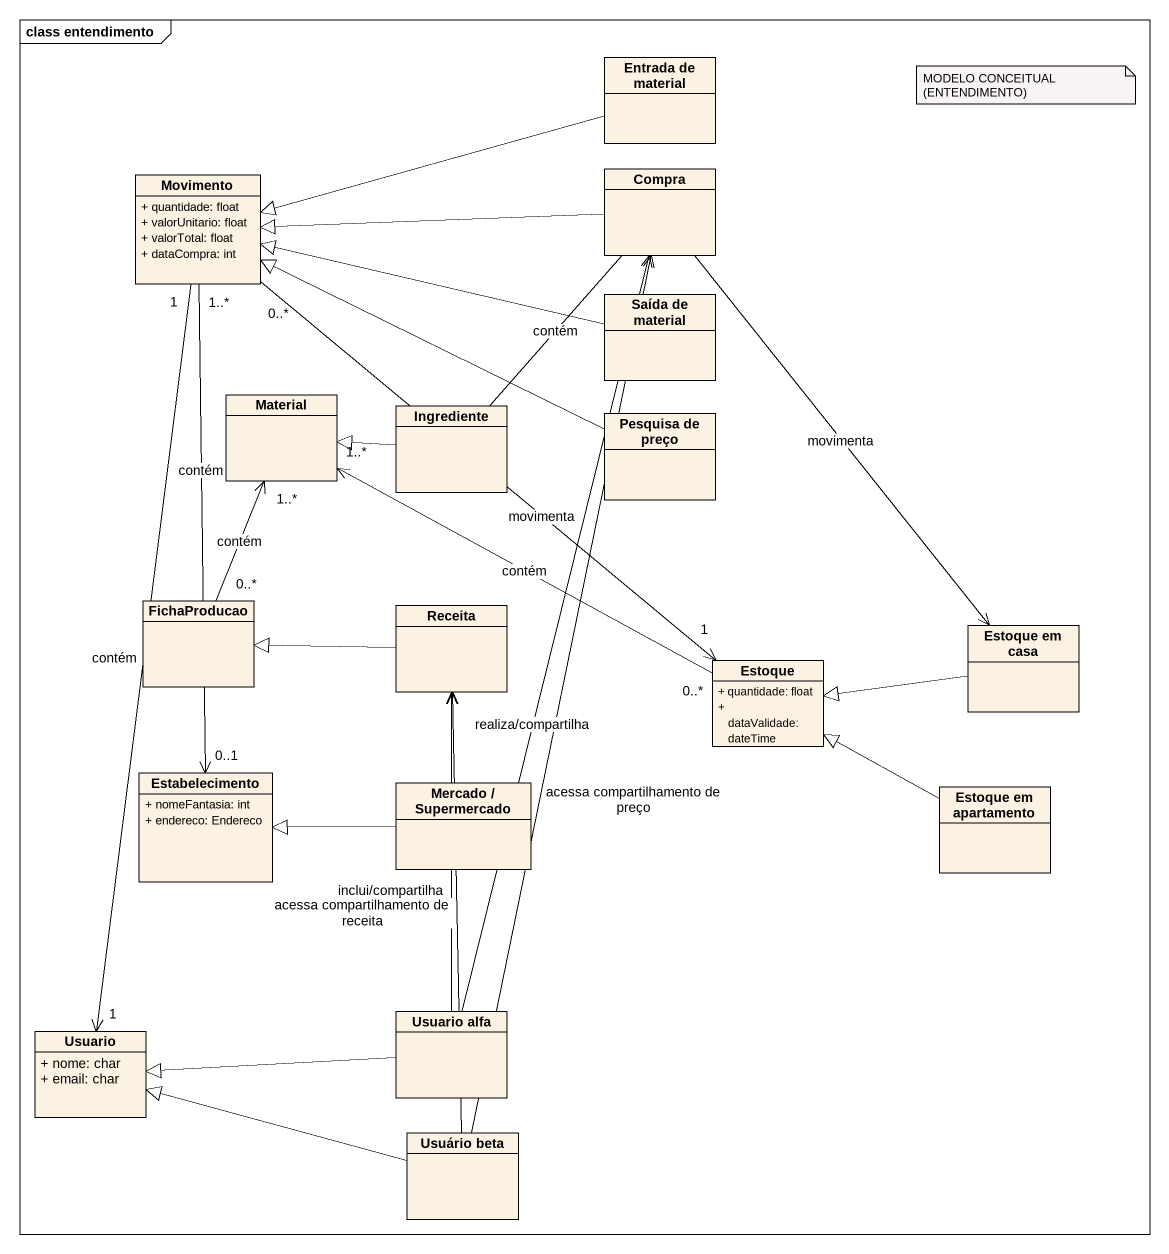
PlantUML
@startuml
mainframe class entendimento
hide circle
hide empty members
skinparam classAttributeIconSize 0
class "Entrada de material" as Entrada_de_material
class Movimento {
  + quantidade: float
  + valorUnitario: float
  + valorTotal: float
  + dataCompra: int
}
class Compra
class "Saída de material" as Saída_de_material
class Material
class Ingrediente
class "Pesquisa de preço" as Pesquisa_de_preço
class FichaProducao
class Receita
class "Estoque em casa" as Estoque_em_casa
class Estoque {
  + quantidade: float
  + dataValidade: dateTime
}
class Estabelecimento {
  + nomeFantasia: int
  + endereco: Endereco
}
class "Mercado / Supermercado" as Mercado_Supermercado
class "Estoque em apartamento" as Estoque_em_apartamento
class "Usuario alfa" as Usuario_alfa
class Usuario {
  + nome: char
  + email: char
}
class "Usuário beta" as Usuário_beta
Entrada_de_material -left-|> Movimento
Movimento "0..*" --> "1" Estoque : movimenta
Movimento "1..*" --> "0..1" Estabelecimento : contém
Movimento "1" --> "1" Usuario : contém
Compra -left-|> Movimento
Compra -- Ingrediente : contém
Compra --> Estoque_em_casa : movimenta
Saída_de_material -left-|> Movimento
Ingrediente -left-|> Material
Pesquisa_de_preço -left-|> Movimento
FichaProducao "0..*" -up-> "1..*" Material : contém
Receita -left-|> FichaProducao
Estoque_em_casa -left-|> Estoque
Estoque "0..*" -left-> "1..*" Material : contém
Mercado_Supermercado -left-|> Estabelecimento
Estoque_em_apartamento -left-|> Estoque
Usuario_alfa -up-> Compra : realiza/compartilha
Usuario_alfa -up-> Receita : inclui/compartilha
Usuario_alfa -left-|> Usuario
Usuário_beta -up-> Compra : acessa compartilhamento de preço
Usuário_beta -up-> Receita : acessa compartilhamento de receita
Usuário_beta -left-|> Usuario
note as N1
  MODELO CONCEITUAL (ENTENDIMENTO)
end note
@enduml
